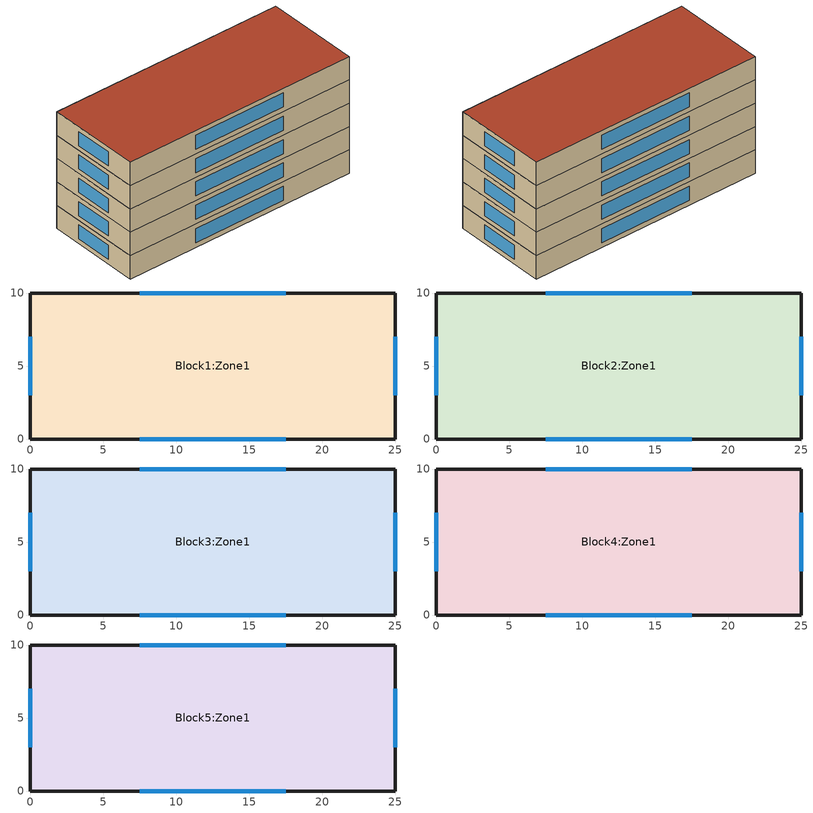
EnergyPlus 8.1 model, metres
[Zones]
Block1:Zone1
 floor ground (Ground0901): 0,0 0,10 25,10 25,0 z0
 wall outside (Wall0902): 0,10 0,0 25,0 25,10 0,10 z0:2.5
 window (Window0901): 0,7 0,3 / 17.5,10 7.5,10 / 25,3 25,7 / 7.5,0 17.5,0 z0.5:2
Block2:Zone1
 floor to Block1:Zone1 (Internal Floor): 0,0 0,10 25,10 25,0 z2.5
 wall outside (Wall0902): 0,10 0,0 25,0 25,10 0,10 z2.5:5
 window (Window0901): 0,7 0,3 / 17.5,10 7.5,10 / 25,3 25,7 / 7.5,0 17.5,0 z3:4.5
Block3:Zone1
 floor to Block2:Zone1 (Internal Floor): 0,0 0,10 25,10 25,0 z5
 wall outside (Wall0902): 0,10 0,0 25,0 25,10 0,10 z5:7.5
 window (Window0901): 0,7 0,3 / 17.5,10 7.5,10 / 25,3 25,7 / 7.5,0 17.5,0 z5.5:7
Block4:Zone1
 floor to Block3:Zone1 (Internal Floor): 0,0 0,10 25,10 25,0 z7.5
 wall outside (Wall0902): 0,10 0,0 25,0 25,10 0,10 z7.5:10
 window (Window0901): 0,7 0,3 / 17.5,10 7.5,10 / 25,3 25,7 / 7.5,0 17.5,0 z8:9.5
Block5:Zone1
 floor to Block4:Zone1 (Internal Floor): 0,0 0,10 25,10 25,0 z10
 wall outside (Wall0902): 0,10 0,0 25,0 25,10 0,10 z10:12.5
 window (Window0901): 0,7 0,3 / 17.5,10 7.5,10 / 25,3 25,7 / 7.5,0 17.5,0 z10.5:12
 roof outside (Roof0901): 25,0 25,10 0,10 0,0 z12.5
[Building]
Building: North Axis {deg}=0; Terrain=Suburbs; Loads Convergence Tolerance Value=0.04; Temperature Convergence Tolerance Value {deltaC}=0.4; Solar Distribution=FullExterior; Maximum Number of Warmup Days=25; Minimum Number of Warmup Days=6
[Site:GroundTemperature:BuildingSurface]
18, 18, 18, 18, 18, 18, 18, 18, 18, 18, 18, 18
[Site:GroundTemperature:FCfactorMethod]
1.6, 0.7, 2.3, 4.8, 11.2, 16.2, 19.6, 20.6, 18.9, 15, 9.8, 5
[Site:GroundTemperature:Shallow]
14, 14, 14, 14, 14, 14, 14, 14, 14, 14, 14, 14
[Site:GroundTemperature:Deep]
14, 14, 14, 14, 14, 14, 14, 14, 14, 14, 14, 14
[Construction]
Wall0902: Wood Cover_2014_0.0240, General Cavity Vent_2015_0.0300, BPF030_2015_0.2400, Brick_2015_0.1750, Inside Render_2015_0.0150
Roof0901: Roofing Tiles_2015_0.0700, General Cavity Vent_2015_0.0300, Bitumen Layer_2015_0.0080, Flumroc Plates_2015_0.2800, Vapour Barrier_2015_0.0040, Massive Spruce_2015_0.0240
Ground0901: Concrete_2015_0.1800, PUR Insulation_2015_0.1600, Cement Screed_2015_0.0800, Linoleum_2015_0.0025
Window0901: EN2PlusTroeschGlass_Outside_2015_0.0030, Argon_2015_0.0100, EurofloatTroeschGlass_2015_0.0030, Argon_2015_0.0100, EN2PlusTroeschGlass_2015_0.0030
Internal Floor: Cast Concrete (Dense)_0.1
[Material] Roughness=Rough; Thermal Absorptance=0.9
Name | Thickness | Conductivity {W/m-K} | Density {kg/m3} | Specific Heat {J/kg-K} | Solar Absorptance | Visible Absorptance | Thickness {m} | Visible Absorptance!-Generator IDFEditor 1.44
Wood Cover_2014_0.0240 | 0.024 | 0.13 | 500 | 2300 | 0.6 | 0.6
Inside Render_2015_0.0150 | 0.015 | 0.7 | 1100 | 900 | 0.6 | 0.6
Brick_2015_0.1750 | 0.175 | 0.44 | 1200 | 840 | 0.6 | 0.6
BPF030_2015_0.2400 | 0.24 | 0.03 | 38 | 1030 | 0.6 | 0.6
Concrete_2015_0.1800 | 0.18 | 2.3 | 2300 | 880 | 0.6 | 0.6
Linoleum_2015_0.0025 | 0.0025 | 0.17 | 1200 | 1400 | 0.6 | 0.6
Cement Screed_2015_0.0800 | 0.08 | 1.4 | 2100 | 650 | 0.6 | 0.6
PUR Insulation_2015_0.1600 | 0.16 | 0.03 | 54 | 1500 | 0.6 | 0.6
Roofing Tiles_2015_0.0700 | 0.07 | 0.75 | 933 | 840 | 0.6 | 0.6
Bitumen Layer_2015_0.0080 | 0.008 | 0.17 | 1050 | 1000 | 0.9 | 0.9
Flumroc Plates_2015_0.2800 | 0.28 | 0.035 | 60 | 1030 | 0.6 | 0.6
Massive Spruce_2015_0.0240 | 0.024 | 0.13 | 450 | 1600 | 0.6 | 0.6
Cast Concrete (Dense)_0.1 |  | 1.4 | 2100 | 840 | 0.6 |  | 0.1 | 0.6
[Material:AirGap]
General Cavity Vent_2015_0.0300: Thermal Resistance=0.038
[Material:NoMass]
Vapour Barrier_2015_0.0040: Roughness=Rough; Thermal Resistance=0.0211; Thermal Absorptance=0.9; Solar Absorptance=0.7; Visible Absorptance=0.7
[WindowMaterial:Glazing] Optical Data Type=SpectralAverage; Thickness=0.003; Infrared Transmittance at Normal Incidence=0; Conductivity=1; Dirt Correction Factor for Solar and Visible Transmittance=1
Name | Solar Transmittance at Normal Incidence | Front Side Solar Reflectance at Normal Incidence | Back Side Solar Reflectance at Normal Incidence | Visible Transmittance at Normal Incidence | Front Side Visible Reflectance at Normal Incidence | Back Side Visible Reflectance at Normal Incidence | Front Side Infrared Hemispherical Emissivity | Back Side Infrared Hemispherical Emissivity
EurofloatTroeschGlass_2015_0.0030 | 0.866 | 0.079 | 0.079 | 0.907 | 0.083 | 0.083 | 0.84 | 0.84
EN2PlusTroeschGlass_2015_0.0030 | 0.608 | 0.29 | 0.246 | 0.902 | 0.044 | 0.048 | 0.041 | 0.84
EN2PlusTroeschGlass_Outside_2015_0.0030 | 0.608 | 0.29 | 0.246 | 0.902 | 0.044 | 0.048 | 0.84 | 0.041
[WindowMaterial:Gas]
Argon_2015_0.0100: Gas Type=Argon; Thickness=0.01
[Zone] Relative North (to building)=0; Zone Type=1; Zone multiplier=1; Zone inside convection algorism=TARP
Block1:Zone1; Block2:Zone1; Block3:Zone1; Block4:Zone1; Block5:Zone1
[ZoneInfiltration:DesignFlowRate]
Block1:Zone1 Infiltration: Block1:Zone1, resi_infiltration_sch, AirChanges/Hour, 0.05, 1, 0, 0, 0
Block2:Zone1 Infiltration: Block2:Zone1, resi_infiltration_sch, AirChanges/Hour, 0.05, 1, 0, 0, 0
Block3:Zone1 Infiltration: Block3:Zone1, resi_infiltration_sch, AirChanges/Hour, 0.05, 1, 0, 0, 0
Block4:Zone1 Infiltration: Block4:Zone1, resi_infiltration_sch, AirChanges/Hour, 0.05, 1, 0, 0, 0
Block5:Zone1 Infiltration: Block5:Zone1, resi_infiltration_sch, AirChanges/Hour, 0.05, 1, 0, 0, 0
[PEOPLE] Number of People Schedule=resi_occupancy_sch; Number of People Calculation Method=Area/Person; Zone Floor Area per Person {m2/person}=25.641; Fraction Radiant=0.3; Sensible Heat Fraction=AUTOCALCULATE; Activity Level Schedule=resi_activity_sch
Name | Zone
People Block1:Zone1 | Block1:Zone1
People Block2:Zone1 | Block2:Zone1
People Block3:Zone1 | Block3:Zone1
People Block4:Zone1 | Block4:Zone1
People Block5:Zone1 | Block5:Zone1
[ElectricEquipment] Schedule=resi_appliances_sch; Design Level Calculation Method=Watts/Area; Watts per Zone Floor Area {W/m2}=6.4; Fraction Latent=0; Fraction Radiant=0.75; Fraction Lost=0
Name | Zone
Block1Appliances | Block1:Zone1
Block2Appliances | Block2:Zone1
Block3Appliances | Block3:Zone1
Block4Appliances | Block4:Zone1
Block5Appliances | Block5:Zone1
[Lights] Schedule=resi_lighting_sch; Design Level Calculation Method=Watts/Area; Watts per Zone Floor Area {W/m2}=10.3104; Return Air Fraction=0.4; Fraction Radiant=0.4; Fraction visible=0.2; Fraction Replaceable=1; Return Air Fraction Calculated from Plenum Temperature=No
Name | Zone
Block1Light | Block1:Zone1
Block2Light | Block2:Zone1
Block3Light | Block3:Zone1
Block4Light | Block4:Zone1
Block5Light | Block5:Zone1
[HotWaterEquipment] Schedule=resi_dhw_sch; Design Level Calculation Method=Watts/Area; Watts per Zone Floor Area {W/m2}=4.21667; Fraction Lost=1
Name | Zone
Block1DHW | Block1:Zone1
Block2DHW | Block2:Zone1
Block3DHW | Block3:Zone1
Block4DHW | Block4:Zone1
Block5DHW | Block5:Zone1
[HVACTemplate:Zone:IdealLoadsAirSystem] Template Thermostat=Residential_thermostat; Maximum Heating Supply Air Temperature {C}=50; Minimum Cooling Supply Air Temperature {C}=13; Maximum Heating Supply Air Humidity Ratio {kgWater/kgDryAir}=0.0156; Minimum Cooling Supply Air Humidity Ratio {kgWater/kgDryAir}=0.0077; Heating Limit=NoLimit; Cooling Limit=NoLimit; Dehumidification Control Type=ConstantSensibleHeatRatio; Cooling Sensible Heat Ratio=0.7; Dehumidification Setpoint {percent}=60; Humidification Control Type=None; Humidification Setpoint {percent}=30; Outdoor Air Method=DetailedSpecification; Demand Controlled Ventilation Type=None; Outdoor Air Economizer Type=NoEconomizer; Heat Recovery Type=None
Name | Design Specification Outdoor Air Object
Block1:Zone1 | Block1:Zone1
Block2:Zone1 | Block2:Zone1
Block3:Zone1 | Block3:Zone1
Block4:Zone1 | Block4:Zone1
Block5:Zone1 | Block5:Zone1
[DesignSpecification:OutdoorAir] Outdoor Air Method=Flow/Area; Outdoor Air Flow per Zone Floor Area {m3/s-m2}=0.00129722; Outdoor Air Flow Rate Fraction Schedule=resi_ventilation_sch
Block1:Zone1; Block2:Zone1; Block3:Zone1; Block4:Zone1; Block5:Zone1
[HVACTemplate:Thermostat]
Residential_thermostat: Heating Setpoint Schedule=resi_htg_therm_sch; Cooling Setpoint Schedule=resi_clg_therm_sch
[Schedule:File] Column Number=1; Rows to Skip at Top=0; Number of Hours of Data=8760; Column Separator=Comma; Interpolate to Timestep=No
Name | File
resi_activity_sch | mfh_nominal_activity.csv
resi_occupancy_sch | mfh_nominal_occupancy.csv
resi_ventilation_sch | mfh_nominal_ventilation.csv
resi_infiltration_sch | mfh_nominal_infiltration.csv
resi_htg_therm_sch | mfh_nominal_thermostat_heating.csv
resi_clg_therm_sch | mfh_nominal_thermostat_cooling.csv
resi_lighting_sch | mfh_nominal_lighting.csv
resi_appliances_sch | mfh_nominal_appliances.csv
resi_dhw_sch | mfh_nominal_dhw.csv
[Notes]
Block 1, zone1, wall 1
Block 1, zone1, wall 2
Block 1, zone1, wall 3
Block 1, zone1, wall 4
Block 2, zone1, wall 1
Block 2, zone1, wall 2
Block 2, zone1, wall 3
Block 2, zone1, wall 4
Block 3, zone1, wall 1
Block 3, zone1, wall 2
